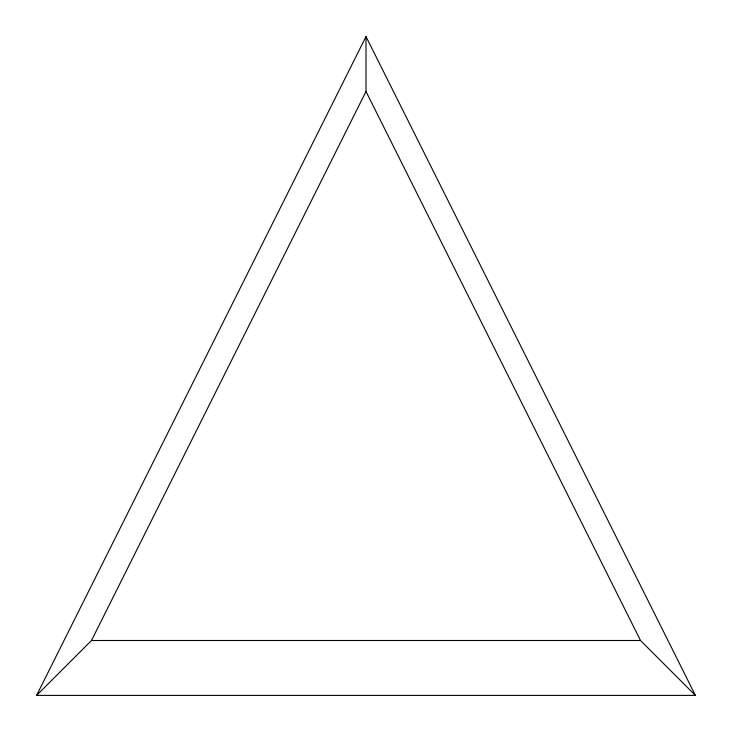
<?xml version="1.0" encoding="UTF-8"?>
<svg xmlns="http://www.w3.org/2000/svg" width="732" height="732" viewBox="0 0 732 732"><rect width="100%" height="100%" fill="white"/><g stroke="black" fill="none" stroke-linecap="round" stroke-linejoin="round"><path stroke-width="1.1" d="M36.6 695.4L366 36.6L695.4 695.4L36.6 695.4L91.5 640.5L366 91.5L366 36.6M91.5 640.5L640.5 640.5L695.4 695.4M366 91.5L640.5 640.5"/></g></svg>
